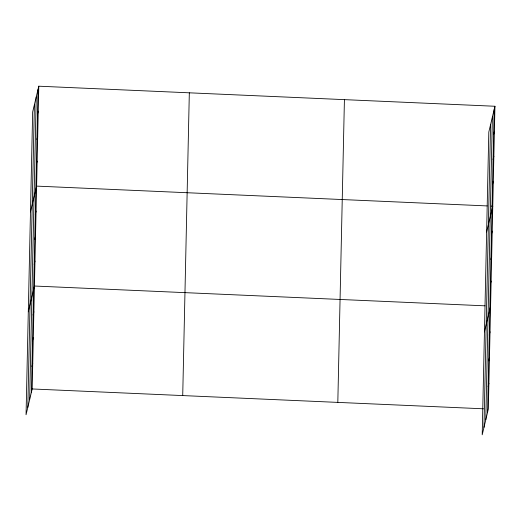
<?xml version="1.0" encoding="UTF-8"?>
<svg xmlns="http://www.w3.org/2000/svg" width="521" height="521" viewBox="0 0 521 521"><rect width="100%" height="100%" fill="white"/><g stroke="black" fill="none" stroke-linecap="round" stroke-linejoin="round"><path stroke-width="0.78" d="M27.815 407.331L34.419 104.571M29.638 399.685L36.242 96.932M31.403 392.274L38.007 89.514M38.795 86.199L32.654 111.982L26.05 414.742L32.191 388.959L38.795 86.199L494.95 106.258L488.346 409.018L482.205 434.801L488.809 132.041L494.95 106.258M182.721 395.576L189.325 92.816M337.816 402.394L344.42 99.641M483.97 427.383L490.574 124.623M485.793 419.744L492.391 116.984M487.558 412.332L494.162 109.573M37.46 114.49L38.248 111.181M36.919 139.472L37.707 136.157M36.372 164.447L37.16 161.132M30.472 211.897L36.62 186.108L487.226 205.925M35.285 214.405L36.073 211.09M34.738 239.38L35.526 236.065M34.191 264.355L34.985 261.041M28.297 311.805L34.438 286.022L485.044 305.834M33.09 315.068L33.878 311.753M32.523 340.806L33.318 337.491M31.963 366.537L32.751 363.222M493.615 134.548L494.403 131.233M493.068 159.524L493.862 156.209M492.527 184.506L493.315 181.191M486.627 231.949L492.768 206.166L491.186 206.095M491.44 234.457L492.228 231.142M490.893 259.438L491.681 256.124M490.346 284.414L491.134 281.099M484.452 331.864L490.593 306.074M489.239 335.127L490.033 331.812M488.678 360.858L489.466 357.543M488.118 386.595L488.906 383.28M32.191 388.959L483.592 408.803"/></g></svg>
